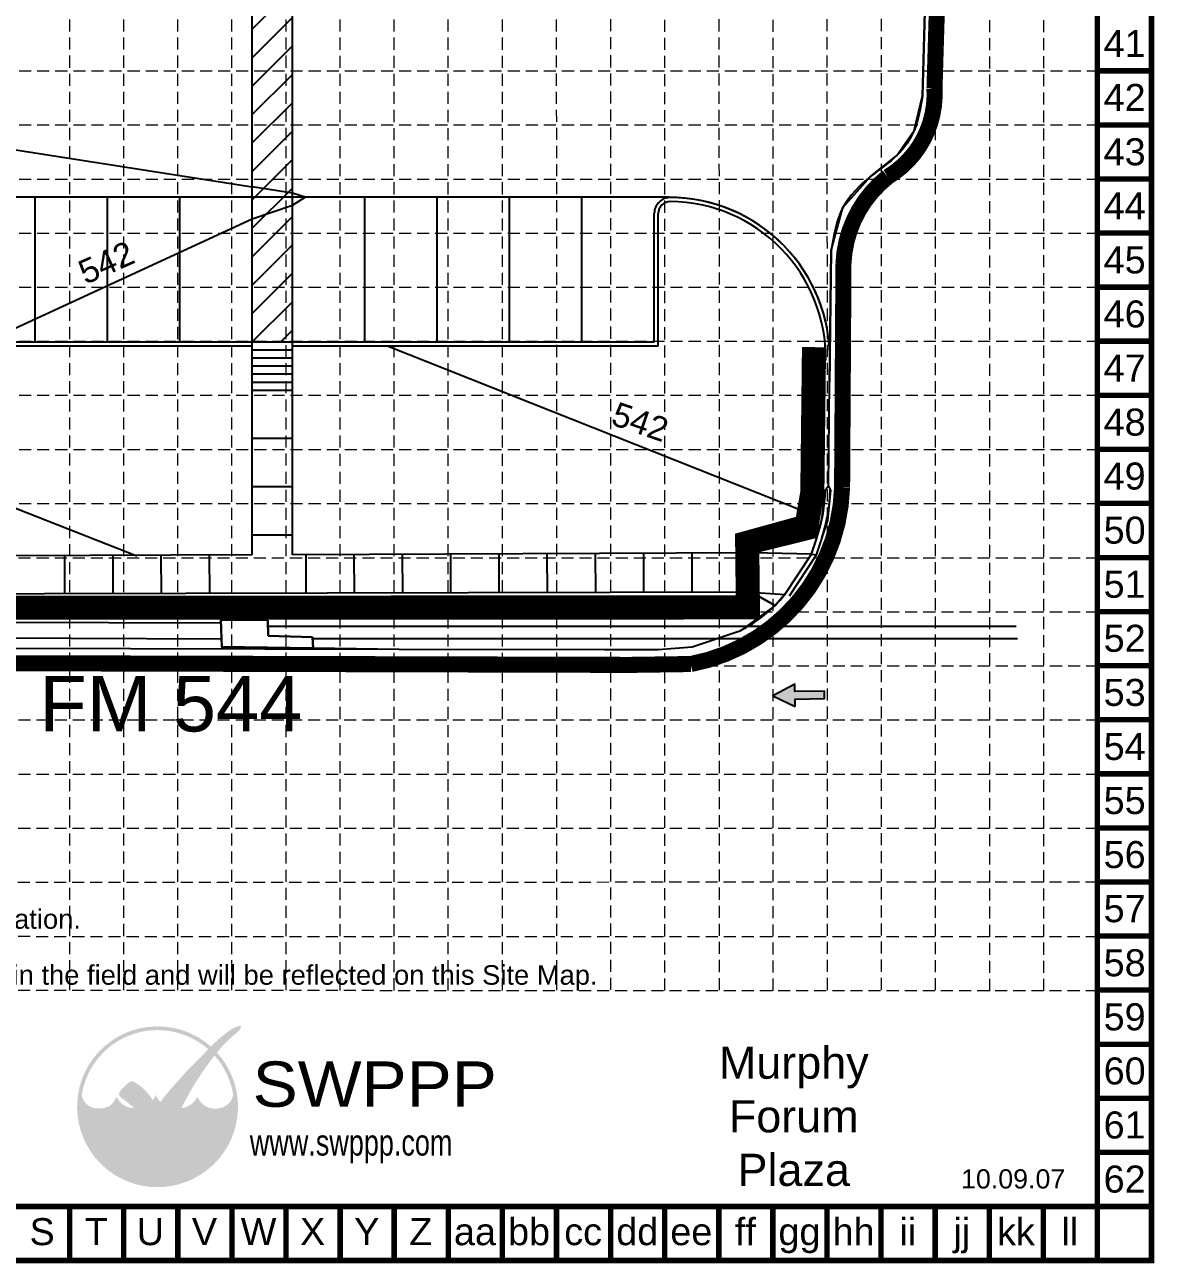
# Model space of a CAD drawing. Header units: inches. Extents: x 9751 to 10021, y 9606 to 10038.
# Drawn here: x 9880.1 to 10020.5, y 9606.4 to 9760.4 of the extents above; entities that cross this region are included whole.
import ezdxf
from ezdxf.enums import TextEntityAlignment as Align

# ---------------------------------------------------------------- set-up
doc = ezdxf.new("R2010")
doc.units = ezdxf.units.IN
doc.header["$LTSCALE"] = 20
doc.header["$MEASUREMENT"] = 0
for name, pattern in [('CENTER2', [1.125, 0.75, -0.125, 0.125, -0.125]), ('DASHED', [0.75, 0.5, -0.25]), ('HIDDEN', [0.375, 0.25, -0.125])]:
    doc.linetypes.add(name, pattern=pattern)
for name, color, linetype in [('0-curb', 4, 'Continuous'), ('0-firelane', 71, 'CENTER2'), ('0-prkstripe', 1, 'Continuous'), ('002-PROP CONS', 2, 'Continuous'), ('BASE', 7, 'Continuous'), ('CO', 7, 'Continuous'), ('EX STORM SEWER', 4, 'DASHED'), ('GRID', 254, 'HIDDEN'), ('LIMITS OF DISTURBANCE', 1, 'HIDDEN'), ('LOGO', 7, 'Continuous'), ('SILT FENCE', 200, 'Continuous'), ('SRF-FLT', 7, 'Continuous')]:
    doc.layers.add(name, color=color, linetype=linetype)
doc.layers.add('BKL', color=51, linetype='Continuous', lineweight=20)
doc.styles.add("L200'", font='ARIAL.TTF', dxfattribs={"height": 0.001969})
doc.styles.add('LOGO1', font='ROCKEB.TTF', dxfattribs={"height": 25})
doc.styles.get("Standard").update_dxf_attribs({"font": 'ARIAL.TTF'})

# ---------------------------------------------------------------- blocks, each defined once
blk = doc.blocks.new('new logo')
at = {"layer": 'LOGO'}
h = blk.add_hatch(color=170, dxfattribs=at)
h.paths.add_polyline_path([(67.43, 44.06), (66.82, 44.7), (66.35, 45.25), (65.96, 45.76), (65.54, 46.4), (65.09, 47.19), (64.7, 47.94), (64.44, 48.47), (64.18, 49.02), (63.92, 49.58), (63.67, 50.15), (63.31, 50.99), (62.9, 52), (62.6, 52.78), (62.42, 53.27), (62.25, 53.75), (62.07, 54.23), (61.88, 54.72), (61.69, 55.22), (61.48, 55.74), (61.26, 56.27), (61.03, 56.81), (60.78, 57.37), (60.52, 57.93), (60.25, 58.5), (59.96, 59.07), (59.66, 59.64), (59.34, 60.2), (59.02, 60.77), (58.68, 61.32), (58.34, 61.87), (57.99, 62.4), (57.64, 62.91), (57.29, 63.4), (56.95, 63.87), (56.61, 64.32), (56.27, 64.74), (55.93, 65.14), (55.58, 65.53), (55.23, 65.91), (54.91, 66.23), (53.98, 66.22), (52.92, 66.33), (52.05, 66.5), (51.45, 66.64), (50.85, 66.81), (50.26, 67.01), (49.41, 67.35), (48.33, 67.91), (47.34, 68.56), (46.46, 69.26), (45.69, 70.02), (45.01, 70.79), (44.44, 71.52), (43.98, 72.16), (43.6, 72.69), (43.42, 72.95), (43.25, 73.18), (43.1, 73.38), (42.96, 73.53), (42.85, 73.65), (42.75, 73.73), (42.66, 73.76), (42.59, 73.76), (42.53, 73.71), (42.48, 73.63), (42.43, 73.52), (42.38, 73.38), (42.33, 73.22), (42.19, 72.76), (41.96, 72.1), (41.67, 71.46), (41.36, 70.91), (40.98, 70.34), (40.53, 69.77), (40.01, 69.21), (39.42, 68.67), (38.77, 68.17), (38.06, 67.7), (37.31, 67.27), (36.53, 66.9), (35.73, 66.59), (34.88, 66.34), (33.96, 66.14), (32.97, 65.99), (31.89, 65.9), (30.76, 65.86), (29.65, 65.89), (28.59, 65.97), (27.62, 66.13), (26.71, 66.36), (25.83, 66.67), (24.95, 67.08), (24.08, 67.58), (23.21, 68.18), (22.36, 68.88), (21.76, 69.47), (21.37, 69.89), (20.98, 70.36), (20.61, 70.88), (20.24, 71.46), (19.89, 72.13), (19.54, 72.89), (19.19, 73.77), (18.85, 74.77, -0.595729), (106.28, 106.77), (106.97, 107.48), (107.53, 108.05), (108.12, 108.64, 37.93689), (112.29, 104.53), (112.05, 104.24), (111.57, 103.66), (111.09, 103.06), (110.61, 102.47, -0.146449), (123.57, 75.01), (123.33, 74.47), (123.13, 73.97), (122.94, 73.5), (122.77, 73.07), (122.51, 72.4), (122.22, 71.72), (121.9, 71.1), (121.52, 70.53), (121.11, 70), (120.66, 69.51), (120.15, 69.03), (119.62, 68.57), (119.04, 68.14), (118.44, 67.73), (117.81, 67.36), (117.15, 67.03), (116.47, 66.74), (115.76, 66.49), (115.03, 66.28), (114.28, 66.11), (113.5, 65.97), (112.72, 65.88), (111.92, 65.82), (111.11, 65.8), (110.29, 65.82), (109.44, 65.89), (108.56, 66.01), (107.66, 66.19), (106.75, 66.43), (105.88, 66.73), (105.05, 67.1), (104.26, 67.53), (103.5, 68.04), (102.78, 68.61), (102.07, 69.26), (101.4, 69.96), (100.78, 70.68), (100.24, 71.38), (99.83, 72.02), (99.55, 72.52), (99.4, 72.79), (99.26, 73.03), (99.13, 73.24), (99.02, 73.4), (98.92, 73.52), (98.82, 73.58), (98.72, 73.6), (98.63, 73.58), (98.54, 73.51), (98.45, 73.42), (98.36, 73.3), (98.26, 73.16), (98.17, 73), (98.06, 72.83), (97.8, 72.39), (97.42, 71.81), (96.93, 71.14), (96.41, 70.55), (95.93, 70.06), (95.41, 69.58), (94.84, 69.11), (94.21, 68.65), (93.52, 68.19), (92.75, 67.74), (91.9, 67.28), (90.95, 66.85), (90.08, 66.57), (89.39, 66.39), (88.62, 66.22), (87.78, 66.08), (87.59, 65.61), (87.38, 65.07), (87.13, 64.45), (86.86, 63.76), (86.57, 63), (86.26, 62.19), (85.94, 61.33), (85.6, 60.44), (85.25, 59.53), (84.91, 58.59), (84.56, 57.66), (84.21, 56.72), (83.87, 55.8), (83.53, 54.89), (83.21, 54.02), (82.9, 53.18), (82.61, 52.38), (82.34, 51.64), (82.09, 50.96), (81.86, 50.33), (81.65, 49.76), (81.33, 48.95), (80.94, 48.06), (80.54, 47.29), (80.1, 46.58), (79.62, 45.94), (79.13, 45.36), (78.61, 44.81), (78.1, 44.32), (77.57, 43.87), (77.04, 43.47), (76.48, 43.12), (75.9, 42.81), (75.31, 42.55), (74.58, 42.28), (73.74, 42.05), (72.97, 41.94), (72.25, 41.93), (71.55, 42.04), (70.87, 42.22), (70.06, 42.5), (69.36, 42.77), (68.67, 43.11), (68.04, 43.53)])
h.paths.add_polyline_path([(71.76, 72.04), (70.7, 73.9), (70.07, 75.23), (69.69, 74.29), (68.67, 72.59), (67.85, 71.67), (67.95, 71.51), (68.11, 71.24), (68.27, 70.99), (68.41, 70.76), (68.55, 70.55), (68.68, 70.37), (68.8, 70.21), (68.92, 70.07), (69.04, 69.95), (69.15, 69.84), (69.26, 69.75), (69.37, 69.67), (69.48, 69.59), (69.59, 69.52), (69.7, 69.46), (69.82, 69.41), (69.94, 69.36), (70.05, 69.32), (70.17, 69.28), (70.29, 69.25), (70.41, 69.22), (70.53, 69.2), (70.64, 69.18), (70.76, 69.17), (70.88, 69.16), (71, 69.15), (71.11, 69.15), (71.22, 69.16), (71.33, 69.17), (71.44, 69.19), (71.54, 69.21), (71.64, 69.24), (71.74, 69.27), (71.84, 69.31), (71.94, 69.35), (72.04, 69.4), (72.14, 69.45), (72.24, 69.51), (72.35, 69.58), (72.45, 69.65), (72.56, 69.72), (72.67, 69.81), (72.78, 69.9), (72.89, 70), (73, 70.1), (73.11, 70.21), (73.22, 70.34), (73.3, 70.42), (72.52, 71.08)], flags=17)
blk.add_hatch(color=240, dxfattribs=at).paths.add_polyline_path([(117.73, 117.3), (118.86, 118.16), (119.82, 118.88), (120.63, 119.47), (121.31, 119.95), (121.89, 120.34), (122.37, 120.64), (122.78, 120.89), (123.13, 121.1), (123.45, 121.27), (123.73, 121.42), (123.99, 121.55), (124.22, 121.67), (124.44, 121.77), (124.65, 121.85), (124.84, 121.93), (125.03, 122.01), (125.21, 122.09), (125.4, 122.16), (125.58, 122.23), (125.76, 122.3), (125.93, 122.37), (126.1, 122.44), (126.26, 122.49), (126.41, 122.55), (126.56, 122.6), (126.69, 122.64), (126.82, 122.67), (126.95, 122.71), (127.06, 122.73), (127.18, 122.76), (127.29, 122.78), (127.39, 122.79), (127.5, 122.8), (127.6, 122.81), (127.7, 122.82), (127.79, 122.82), (127.89, 122.82), (127.98, 122.82), (128.06, 122.81), (128.14, 122.8), (128.22, 122.79), (128.29, 122.78), (128.35, 122.76), (128.42, 122.74), (128.47, 122.72), (128.52, 122.7), (128.57, 122.67), (128.62, 122.64), (128.65, 122.61), (128.69, 122.57), (128.72, 122.53), (128.75, 122.49), (128.77, 122.44), (128.79, 122.39), (128.81, 122.34), (128.82, 122.28), (128.83, 122.21), (128.84, 122.14), (128.84, 122.07), (128.84, 122), (128.83, 121.92), (128.82, 121.84), (128.81, 121.76), (128.79, 121.68), (128.77, 121.6), (128.74, 121.52), (128.7, 121.44), (128.66, 121.35), (128.61, 121.26), (128.56, 121.16), (128.5, 121.06), (128.43, 120.95), (128.35, 120.83), (128.27, 120.7), (128.18, 120.57), (128.08, 120.42), (127.96, 120.27), (127.85, 120.12), (127.71, 119.96), (127.57, 119.79), (127.42, 119.62), (127.25, 119.44), (127.06, 119.24), (126.84, 119.03), (126.58, 118.79), (126.28, 118.52), (125.94, 118.21), (125.54, 117.86), (125.08, 117.47), (124.58, 117.04), (124.04, 116.57), (123.48, 116.08), (122.89, 115.57), (122.3, 115.05), (121.71, 114.53), (121.13, 114.01), (120.58, 113.5), (120.04, 112.99), (119.52, 112.49), (119.01, 111.99), (118.51, 111.49), (118.02, 110.99), (117.53, 110.47), (117.03, 109.94), (116.53, 109.4), (116.03, 108.85), (115.52, 108.29), (115.02, 107.71), (114.51, 107.14), (114.01, 106.56), (113.51, 105.98), (113.02, 105.4), (112.54, 104.82), (112.05, 104.24), (111.57, 103.66), (111.09, 103.06), (110.59, 102.44), (110.09, 101.8), (109.56, 101.13), (109.02, 100.43), (108.45, 99.68), (107.87, 98.9), (107.27, 98.1), (106.66, 97.27), (106.04, 96.43), (105.43, 95.59), (104.82, 94.74), (104.23, 93.91), (103.65, 93.08), (103.08, 92.27), (102.52, 91.46), (101.97, 90.65), (101.42, 89.84), (100.87, 89.01), (100.32, 88.18), (99.77, 87.33), (99.2, 86.45), (98.63, 85.56), (98.06, 84.66), (97.5, 83.76), (96.94, 82.87), (96.4, 81.99), (95.88, 81.13), (95.38, 80.29), (94.91, 79.49), (94.46, 78.72), (94.03, 77.96), (93.61, 77.23), (93.21, 76.5), (92.81, 75.77), (92.41, 75.04), (92.01, 74.29), (91.6, 73.54), (91.18, 72.77), (90.78, 72.02), (90.38, 71.27), (90, 70.56), (89.64, 69.88), (89.31, 69.25), (89.01, 68.69), (88.75, 68.19), (88.53, 67.74), (88.33, 67.32), (88.15, 66.92), (87.97, 66.52), (87.78, 66.08), (87.59, 65.61), (87.38, 65.07), (87.13, 64.45), (86.86, 63.76), (86.57, 63), (86.26, 62.19), (85.94, 61.33), (85.6, 60.44), (85.25, 59.53), (84.91, 58.59), (84.56, 57.66), (84.21, 56.72), (83.87, 55.8), (83.53, 54.89), (83.21, 54.02), (82.9, 53.18), (82.61, 52.38), (82.34, 51.64), (82.09, 50.96), (81.86, 50.33), (81.65, 49.76), (81.44, 49.23), (81.24, 48.75), (81.04, 48.29), (80.84, 47.87), (80.64, 47.48), (80.43, 47.11), (80.2, 46.75), (79.97, 46.41), (79.73, 46.09), (79.49, 45.78), (79.24, 45.49), (78.99, 45.21), (78.74, 44.95), (78.48, 44.69), (78.23, 44.45), (77.97, 44.21), (77.71, 43.99), (77.44, 43.78), (77.17, 43.58), (76.9, 43.39), (76.62, 43.21), (76.33, 43.04), (76.04, 42.89), (75.75, 42.75), (75.45, 42.62), (75.16, 42.5), (74.87, 42.39), (74.58, 42.29), (74.3, 42.2), (74.02, 42.13), (73.75, 42.07), (73.49, 42.02), (73.23, 41.98), (72.98, 41.95), (72.73, 41.94), (72.49, 41.93), (72.24, 41.94), (72.01, 41.97), (71.77, 42), (71.53, 42.05), (71.3, 42.11), (71.06, 42.17), (70.83, 42.24), (70.59, 42.32), (70.35, 42.4), (70.12, 42.48), (69.88, 42.57), (69.64, 42.66), (69.4, 42.76), (69.16, 42.87), (68.93, 42.98), (68.69, 43.11), (68.47, 43.25), (68.25, 43.39), (68.04, 43.55), (67.83, 43.72), (67.62, 43.9), (67.42, 44.09), (67.22, 44.28), (67.03, 44.49), (66.83, 44.69), (66.64, 44.9), (66.45, 45.13), (66.26, 45.36), (66.06, 45.62), (65.86, 45.91), (65.65, 46.23), (65.43, 46.59), (65.2, 47), (64.96, 47.45), (64.7, 47.94), (64.44, 48.47), (64.18, 49.02), (63.92, 49.58), (63.67, 50.15), (63.43, 50.71), (63.2, 51.26), (62.99, 51.78), (62.79, 52.29), (62.6, 52.78), (62.42, 53.27), (62.25, 53.75), (62.07, 54.23), (61.88, 54.72), (61.69, 55.22), (61.48, 55.74), (61.26, 56.27), (61.03, 56.81), (60.78, 57.37), (60.52, 57.93), (60.25, 58.5), (59.96, 59.07), (59.66, 59.64), (59.34, 60.2), (59.02, 60.77), (58.68, 61.32), (58.34, 61.87), (57.99, 62.4), (57.64, 62.91), (57.29, 63.4), (56.95, 63.87), (56.61, 64.32), (56.27, 64.74), (55.93, 65.14), (55.58, 65.53), (55.23, 65.91), (54.86, 66.28), (54.49, 66.65), (54.09, 67.01), (53.68, 67.39), (53.25, 67.76), (52.81, 68.14), (52.35, 68.52), (51.89, 68.9), (51.42, 69.28), (50.95, 69.66), (50.48, 70.04), (50.01, 70.41), (49.54, 70.78), (49.09, 71.13), (48.65, 71.47), (48.24, 71.8), (47.84, 72.11), (47.47, 72.4), (47.14, 72.66), (46.83, 72.9), (46.56, 73.11), (46.32, 73.3), (46.11, 73.47), (45.92, 73.63), (45.75, 73.78), (45.6, 73.92), (45.46, 74.05), (45.34, 74.18), (45.23, 74.31), (45.13, 74.44), (45.04, 74.56), (44.96, 74.69), (44.9, 74.82), (44.84, 74.96), (44.8, 75.1), (44.76, 75.24), (44.73, 75.39), (44.72, 75.54), (44.71, 75.69), (44.7, 75.84), (44.71, 75.99), (44.72, 76.15), (44.75, 76.3), (44.78, 76.45), (44.81, 76.6), (44.86, 76.75), (44.92, 76.9), (44.99, 77.06), (45.07, 77.23), (45.17, 77.4), (45.29, 77.59), (45.42, 77.8), (45.57, 78.01), (45.73, 78.24), (45.91, 78.48), (46.11, 78.73), (46.32, 78.99), (46.55, 79.26), (46.8, 79.54), (47.06, 79.83), (47.33, 80.13), (47.62, 80.43), (47.91, 80.73), (48.21, 81.04), (48.52, 81.34), (48.84, 81.64), (49.16, 81.93), (49.48, 82.21), (49.79, 82.48), (50.1, 82.74), (50.41, 82.98), (50.7, 83.21), (50.98, 83.42), (51.24, 83.62), (51.49, 83.79), (51.7, 83.95), (51.9, 84.08), (52.08, 84.19), (52.25, 84.29), (52.4, 84.38), (52.55, 84.45), (52.68, 84.51), (52.82, 84.56), (52.95, 84.61), (53.08, 84.64), (53.21, 84.67), (53.34, 84.69), (53.47, 84.7), (53.6, 84.7), (53.72, 84.69), (53.85, 84.68), (53.97, 84.65), (54.1, 84.62), (54.22, 84.58), (54.35, 84.54), (54.48, 84.48), (54.61, 84.43), (54.74, 84.36), (54.88, 84.3), (55.02, 84.23), (55.17, 84.15), (55.34, 84.06), (55.51, 83.97), (55.7, 83.86), (55.91, 83.73), (56.14, 83.59), (56.4, 83.42), (56.68, 83.23), (56.99, 83.01), (57.32, 82.78), (57.67, 82.53), (58.03, 82.27), (58.4, 81.99), (58.79, 81.71), (59.18, 81.42), (59.57, 81.13), (59.97, 80.83), (60.37, 80.53), (60.76, 80.22), (61.15, 79.91), (61.54, 79.59), (61.91, 79.27), (62.28, 78.93), (62.64, 78.6), (62.98, 78.25), (63.32, 77.9), (63.65, 77.54), (63.97, 77.17), (64.29, 76.79), (64.6, 76.4), (64.91, 76.01), (65.22, 75.6), (65.52, 75.19), (65.82, 74.78), (66.11, 74.37), (66.39, 73.96), (66.66, 73.57), (66.91, 73.18), (67.15, 72.81), (67.37, 72.45), (67.58, 72.12), (67.77, 71.8), (67.95, 71.51), (68.11, 71.24), (68.27, 70.99), (68.41, 70.76), (68.55, 70.55), (68.68, 70.37), (68.8, 70.21), (68.92, 70.07), (69.04, 69.95), (69.15, 69.84), (69.26, 69.75), (69.37, 69.67), (69.48, 69.59), (69.59, 69.52), (69.7, 69.46), (69.82, 69.41), (69.94, 69.36), (70.05, 69.32), (70.17, 69.28), (70.29, 69.25), (70.41, 69.22), (70.53, 69.2), (70.64, 69.18), (70.76, 69.17), (70.88, 69.16), (71, 69.15), (71.11, 69.15), (71.22, 69.16), (71.33, 69.17), (71.44, 69.19), (71.54, 69.21), (71.64, 69.24), (71.74, 69.27), (71.84, 69.31), (71.94, 69.35), (72.04, 69.4), (72.14, 69.45), (72.24, 69.51), (72.35, 69.58), (72.45, 69.65), (72.56, 69.72), (72.67, 69.81), (72.78, 69.9), (72.89, 70), (73, 70.1), (73.11, 70.21), (73.22, 70.34), (73.34, 70.47), (73.46, 70.61), (73.58, 70.77), (73.72, 70.94), (73.85, 71.12), (74, 71.32), (74.15, 71.53), (74.32, 71.77), (74.5, 72.01), (74.68, 72.27), (74.88, 72.55), (75.09, 72.84), (75.32, 73.15), (75.56, 73.46), (75.82, 73.79), (76.09, 74.14), (76.37, 74.49), (76.67, 74.87), (76.99, 75.25), (77.32, 75.65), (77.66, 76.07), (78.02, 76.5), (78.39, 76.95), (78.77, 77.42), (79.18, 77.91), (79.6, 78.4), (80.03, 78.92), (80.49, 79.45), (80.96, 80), (81.46, 80.56), (81.97, 81.13), (82.5, 81.72), (83.04, 82.31), (83.59, 82.91), (84.14, 83.51), (84.68, 84.1), (85.22, 84.68), (85.74, 85.25), (86.24, 85.81), (86.73, 86.35), (87.2, 86.89), (87.67, 87.41), (88.13, 87.94), (88.59, 88.46), (89.06, 88.98), (89.53, 89.52), (90.01, 90.05), (90.5, 90.6), (91, 91.16), (91.52, 91.73), (92.06, 92.31), (92.61, 92.9), (93.18, 93.5), (93.77, 94.12), (94.38, 94.75), (95.01, 95.39), (95.64, 96.03), (96.28, 96.68), (96.92, 97.32), (97.56, 97.96), (98.19, 98.58), (98.8, 99.19), (99.39, 99.77), (99.96, 100.34), (100.52, 100.9), (101.07, 101.45), (101.61, 101.98), (102.14, 102.52), (102.66, 103.05), (103.19, 103.59), (103.72, 104.13), (104.25, 104.67), (104.78, 105.23), (105.32, 105.78), (105.86, 106.34), (106.41, 106.91), (106.97, 107.48), (107.53, 108.05), (108.11, 108.62), (108.69, 109.2), (109.27, 109.77), (109.86, 110.34), (110.45, 110.91), (111.04, 111.47), (111.62, 112.02), (112.2, 112.56), (112.77, 113.1), (113.35, 113.62), (113.95, 114.16), (114.58, 114.71), (115.26, 115.3), (116.01, 115.91), (116.82, 116.58)])
at = {"layer": 'LOGO', "style": 'LOGO1'}
for s, height, width, p in [('SWPPP', 31.324, 1.115, (136.96, 67.05)), ('www.swppp.com', 18.1118, 0.77, (135.01, 33.35))]:
    blk.add_text(s, height=height, dxfattribs=dict(at, width=width)).set_placement(p)
blk = doc.blocks.new('arrow')
blk.add_lwpolyline([(-67, -25.4), (-59.3, -25.4), (-59.6, -56.1), (-51.9, -56.2), (-51.6, -25.5), (-44, -25.5), (-55.3, -2.4), (-67, -25.4)], close=True)
at = {"color": 254}
for points in [[(-44, -25.5), (-67, -25.4), (-55.3, -2.4), (-67, -25.4)], [(-59.6, -56.1), (-51.9, -56.2), (-59.3, -25.4), (-51.6, -25.5)]]:
    blk.add_solid(points, dxfattribs=at)

msp = doc.modelspace()

# ---------------------------------------------------------------- hatches: boundary and pattern name
at = {"layer": '0-prkstripe'}
h = msp.add_hatch(dxfattribs=at)
h.set_pattern_fill('ANSI31', color=253, scale=20, style=0)
h.paths.add_polyline_path([(9913.38, 9780.99), (9908.38, 9780.99), (9908.38, 9762.99), (9913.38, 9762.99)])
h.paths.add_polyline_path([(9913.38, 9762.99), (9908.38, 9762.99), (9908.38, 9720.97), (9913.38, 9720.97)])

# ---------------------------------------------------------------- linework, layer by layer
at = {"color": 5}
for p, q in [((9910.32, 9685.66), (10003.38, 9685.66)), ((9915.87, 9684.13), (10003.53, 9684.12))]:
    msp.add_line(p, q, dxfattribs=at)
at = {"layer": '0-curb', "color": 7}
for p, q in [((9960.2, 9738.97), (9960.2, 9738.97)), ((9958.38, 9720.97), (9958.38, 9736.97)), ((9958.88, 9720.47), (9958.88, 9736.97)), ((9908.38, 9720.47), (9790.01, 9720.47)), ((9908.38, 9694.51), (9908.38, 9720.97)), ((9913.38, 9694.53), (9913.38, 9720.97)), ((9958.88, 9720.47), (9913.38, 9720.47)), ((9980.19, 9718.69), (9980.16, 9716.03)), ((9915.1, 9689.72), (9915.08, 9694.54)), ((9921.1, 9689.74), (9921.08, 9694.56)), ((9927.1, 9689.75), (9927.08, 9694.59)), ((9933.1, 9689.77), (9933.08, 9694.61)), ((9939.1, 9689.78), (9939.08, 9694.64)), ((9945.1, 9689.8), (9945.08, 9694.66)), ((9951.1, 9689.81), (9951.08, 9694.69)), ((9957.1, 9689.82), (9957.08, 9694.71)), ((9963.1, 9689.84), (9963.08, 9694.74)), ((9969.1, 9689.85), (9969.08, 9694.76))]:
    msp.add_line(p, q, dxfattribs=at)
at = {"layer": '0-curb', "color": 250}
msp.add_line((9958.38, 9720.97), (9790.51, 9720.97), dxfattribs=at)
at = {"layer": '0-curb', "color": 253}
for p, q in [((9913.38, 9719.97), (9908.38, 9719.97)), ((9913.38, 9718.97), (9908.38, 9718.97)), ((9913.38, 9717.97), (9908.38, 9717.97)), ((9913.38, 9716.97), (9908.38, 9716.97)), ((9913.38, 9715.97), (9908.38, 9715.97)), ((9913.38, 9714.97), (9908.38, 9714.97)), ((9913.38, 9708.97), (9908.38, 9708.97)), ((9913.38, 9702.97), (9908.38, 9702.97)), ((9913.38, 9696.97), (9908.38, 9696.97)), ((9885.1, 9689.65), (9885.08, 9694.41)), ((9891.1, 9689.67), (9891.08, 9694.44)), ((9897.1, 9689.68), (9897.08, 9694.46)), ((9903.1, 9689.7), (9903.08, 9694.49))]:
    msp.add_line(p, q, dxfattribs=at)
at = {"layer": '0-curb', "color": 7}
for points in [[(9908.38, 9694.51), (9777.11, 9693.96)], [(9970.64, 9694.77), (9913.38, 9694.53)], [(9970.41, 9689.86), (9777.1, 9689.4)]]:
    msp.add_lwpolyline(points, dxfattribs=at)
for centre, radius, start, end in [((9960.38, 9736.97), 2, 89.4191, 180), ((9960.38, 9736.97), 1.5, 89.4191, 180), ((9960.2, 9718.97), 19.5, 359.1932, 89.4191), ((9960.2, 9718.97), 20, 359.1932, 89.4191)]:
    msp.add_arc(centre, radius, start, end, dxfattribs=at)
at = {"layer": '0-firelane', "color": 7, "linetype": 'Continuous', "ltscale": 0.5}
for p, q in [((9960.2, 9738.99), (9827.45, 9738.99)), ((9980.39, 9732.36), (9980.16, 9716.03))]:
    msp.add_line(p, q, dxfattribs=at)
msp.add_lwpolyline([(9992.39, 9777.51), (9992.14, 9766.56), (9991.71, 9751.61)], dxfattribs=at)
msp.add_arc((9960.2, 9718.99), 20, 359.1932, 90, dxfattribs=at)
msp.add_spline([(9991.71, 9751.61), (9990.69, 9747.31), (9988.54, 9744.19), (9985.29, 9741.6), (9981.84, 9737.7), (9980.39, 9732.36)], degree=3, dxfattribs=at)
at = {"layer": '0-prkstripe', "color": 253}
for p, q in [((9908.38, 9720.97), (9908.38, 9762.99)), ((9913.38, 9720.97), (9913.38, 9762.99)), ((9881.38, 9720.97), (9881.38, 9738.97)), ((9890.38, 9720.97), (9890.38, 9738.97)), ((9899.38, 9720.97), (9899.38, 9738.97)), ((9913.38, 9720.97), (9913.38, 9738.97)), ((9922.38, 9720.97), (9922.38, 9738.97)), ((9931.38, 9720.97), (9931.38, 9738.97)), ((9940.38, 9720.97), (9940.38, 9738.97)), ((9949.38, 9720.97), (9949.38, 9738.97)), ((9980.19, 9718.71), (9980.16, 9716.03))]:
    msp.add_line(p, q, dxfattribs=at)
at = {"layer": '002-PROP CONS', "color": 35}
for points in [[(9814.35, 9754.99), (9908.38, 9740.29)], [(9913.38, 9739.49), (9908.38, 9740.29)], [(9914.98, 9738.99), (9913.38, 9739.49)], [(9913.38, 9737.99), (9914.98, 9738.99)], [(9908.38, 9736.33), (9913.38, 9737.99)], [(9875.12, 9720.97), (9908.38, 9736.33)], [(9894.04, 9694.35), (9827.59, 9720.47)], [(9925.29, 9720.47), (9978.86, 9699.2)]]:
    msp.add_lwpolyline(points, dxfattribs=at)
at = {"layer": 'BASE', "const_width": 0.673}
for points in [[(10020.2, 9606.75), (10020.2, 10037.2), (9751.17, 10037.2), (9751.17, 9606.75)], [(10013.48, 9613.47), (10013.48, 10030.47), (9757.9, 10030.47), (9757.9, 9613.47)]]:
    msp.add_lwpolyline(points, close=True, dxfattribs=at)
for points in [[(10020.2, 9754.72), (10013.48, 9754.72)], [(10020.2, 9747.99), (10013.48, 9747.99)], [(10020.2, 9741.26), (10013.48, 9741.26)], [(10020.2, 9734.54), (10013.48, 9734.54)], [(10020.2, 9727.81), (10013.48, 9727.81)], [(10020.2, 9721.09), (10013.48, 9721.09)], [(10020.2, 9714.36), (10013.48, 9714.36)], [(10020.2, 9707.64), (10013.48, 9707.64)], [(10020.2, 9700.91), (10013.48, 9700.91)], [(10020.2, 9694.18), (10013.48, 9694.18)], [(10020.2, 9687.46), (10013.48, 9687.46)], [(10020.2, 9680.73), (10013.48, 9680.73)], [(10020.2, 9674.01), (10013.48, 9674.01)], [(10020.2, 9667.28), (10013.48, 9667.28)], [(10020.2, 9660.56), (10013.48, 9660.56)], [(10020.2, 9653.83), (10013.48, 9653.83)], [(10020.2, 9647.1), (10013.48, 9647.1)], [(10020.2, 9640.38), (10013.48, 9640.38)], [(10020.2, 9633.65), (10013.48, 9633.65)], [(10020.2, 9626.93), (10013.48, 9626.93)], [(10020.2, 9620.2), (10013.48, 9620.2)], [(9885.69, 9613.47), (9885.69, 9606.75)], [(9892.41, 9613.47), (9892.41, 9606.75)], [(9899.14, 9613.47), (9899.14, 9606.75)], [(9905.86, 9613.47), (9905.86, 9606.75)], [(9912.59, 9613.47), (9912.59, 9606.75)], [(9919.32, 9613.47), (9919.32, 9606.75)], [(9926.04, 9613.47), (9926.04, 9606.75)], [(9932.77, 9613.47), (9932.77, 9606.75)], [(9939.49, 9613.47), (9939.49, 9606.75)], [(9946.22, 9613.47), (9946.22, 9606.75)], [(9952.94, 9613.47), (9952.94, 9606.75)], [(9959.67, 9613.47), (9959.67, 9606.75)], [(9966.4, 9613.47), (9966.4, 9606.75)], [(9973.12, 9613.47), (9973.12, 9606.75)], [(9979.85, 9613.47), (9979.85, 9606.75)], [(9986.57, 9613.47), (9986.57, 9606.75)], [(9993.3, 9613.47), (9993.3, 9606.75)], [(10000.03, 9613.47), (10000.03, 9606.75)], [(10006.75, 9613.47), (10006.75, 9606.75)], [(10013.48, 9613.47), (10013.48, 9606.75)], [(10020.2, 9613.47), (10013.48, 9613.47)]]:
    msp.add_lwpolyline(points, dxfattribs=at)
at = {"layer": 'BKL'}
for points in [[(9977.91, 9694.61, 542.37), (9978.62, 9696.76, 542.91), (9979.22, 9698.93, 543), (9979.65, 9702.61, 543.09), (9980.05, 9703.16, 542.53)], [(9977.91, 9694.61, 542.37), (9978.62, 9696.76, 542.91), (9979.22, 9698.93, 543), (9979.65, 9702.61, 543.09), (9980.05, 9703.16, 542.53)], [(9973.39, 9688.23, 542.57), (9970.41, 9689.86, 542.5), (9970.64, 9694.77, 542.57), (9978.62, 9696.76, 542.91)], [(9973.39, 9688.23, 542.57), (9970.41, 9689.86, 542.5), (9970.64, 9694.77, 542.57), (9978.62, 9696.76, 542.91)], [(9977.91, 9694.61, 542.37), (9970.64, 9694.77, 542.57)], [(9977.91, 9694.61, 542.37), (9970.64, 9694.77, 542.57)], [(9974.62, 9689.59, 542.23), (9977.91, 9694.61, 542.37)], [(9974.62, 9689.59, 542.23), (9977.91, 9694.61, 542.37)], [(9975.2, 9689.44, 542.17), (9978.54, 9694.52, 542.39)], [(9975.2, 9689.44, 542.17), (9978.54, 9694.52, 542.39)], [(9970.41, 9689.86, 542.5), (9974.62, 9689.59, 542.23)], [(9970.41, 9689.86, 542.5), (9974.62, 9689.59, 542.23)]]:
    msp.add_polyline3d(points, dxfattribs=at)
at = {"layer": 'BKL', "color": 5}
for points in [[(9974.62, 9689.59, 542.23), (9973.39, 9688.23, 542.57), (9969, 9685.04, 542.49), (9963.1, 9683.05, 542.3), (9958.87, 9682.71, 542.16), (9952.19, 9682.72, 542.09), (9926.65, 9682.75, 541.97), (9915.95, 9682.91, 541.83), (9904.59, 9683.09, 541.8), (9904.5, 9686.45, 541.86), (9910.32, 9686.38, 541.89), (9910.37, 9684.43, 541.83), (9915.88, 9684.27, 541.88), (9915.95, 9682.91, 541.83)], [(9974.62, 9689.59, 542.23), (9973.39, 9688.23, 542.57), (9969, 9685.04, 542.49), (9963.1, 9683.05, 542.3), (9958.87, 9682.71, 542.16), (9952.19, 9682.72, 542.09), (9926.65, 9682.75, 541.97), (9915.95, 9682.91, 541.83), (9904.59, 9683.09, 541.8), (9904.5, 9686.45, 541.86), (9910.32, 9686.38, 541.89), (9910.37, 9684.43, 541.83), (9915.88, 9684.27, 541.88), (9915.95, 9682.91, 541.83)], [(9974.62, 9689.59, 542.23), (9973.39, 9688.23, 542.57), (9969, 9685.04, 542.49), (9963.1, 9683.05, 542.3), (9958.87, 9682.71, 542.16), (9952.19, 9682.72, 542.09), (9926.65, 9682.75, 541.97), (9915.95, 9682.91, 541.83), (9904.59, 9682.98, 541.8), (9904.5, 9686.45, 541.86), (9910.32, 9686.38, 541.89), (9910.37, 9684.43, 541.83), (9915.88, 9684.27, 541.88), (9915.95, 9682.91, 541.83)]]:
    msp.add_polyline3d(points, dxfattribs=at)
at = {"layer": 'CO'}
for p, q in [((9970.64, 9694.77), (9978.62, 9696.76)), ((9970.64, 9694.77), (9978.62, 9696.76)), ((9970.64, 9694.77), (9970.41, 9689.86)), ((9970.64, 9694.77), (9970.41, 9689.86)), ((9970.41, 9689.86), (9973.39, 9688.23)), ((9970.41, 9689.86), (9973.39, 9688.23))]:
    msp.add_line(p, q, dxfattribs=at)
at = {"layer": 'CO', "color": 5}
for p, q in [((9910.32, 9686.38), (9904.5, 9686.45)), ((9904.5, 9686.45), (9904.59, 9682.97)), ((9910.32, 9686.38), (9904.5, 9686.45)), ((9904.5, 9686.45), (9904.59, 9682.97)), ((9910.32, 9686.38), (9904.5, 9686.45)), ((9904.5, 9686.45), (9904.59, 9682.97)), ((9910.37, 9684.43), (9910.32, 9686.38)), ((9910.37, 9684.43), (9910.32, 9686.38)), ((9910.37, 9684.43), (9910.32, 9686.38)), ((9915.88, 9684.27), (9910.37, 9684.43)), ((9915.88, 9684.27), (9910.37, 9684.43)), ((9915.88, 9684.27), (9910.37, 9684.43)), ((9915.95, 9682.91), (9915.88, 9684.27)), ((9915.95, 9682.91), (9915.88, 9684.27)), ((9915.95, 9682.91), (9915.88, 9684.27))]:
    msp.add_line(p, q, dxfattribs=at)
at = {"layer": 'CO'}
for centre, radius, start, end in [((9959.57, 9703.11), 20.09, 341.5561, 358.5767), ((9959.57, 9703.11), 20.09, 341.5561, 358.5767), ((9959.58, 9703.11), 20.68, 341.5964, 358.5789), ((9959.58, 9703.11), 20.68, 341.5964, 358.5789), ((9939.87, 9708.48), 40.49, 339.9726, 343.1729), ((9939.87, 9708.48), 40.49, 339.9726, 343.1729), ((9960.97, 9700.73), 17.62, 297.0934, 320.7683), ((9960.97, 9700.73), 17.62, 297.0934, 320.7683)]:
    msp.add_arc(centre, radius, start, end, dxfattribs=at)
at = {"layer": 'EX STORM SEWER', "color": 5, "linetype": 'Continuous'}
msp.add_line((9904.51, 9686.03), (9771.82, 9686.38), dxfattribs=at)
at = {"layer": 'EX STORM SEWER', "color": 5, "linetype": 'Continuous', "ltscale": 0.5}
msp.add_line((9904.57, 9684.05), (9771.72, 9684.48), dxfattribs=at)
at = {"layer": 'GRID', "color": 252, "linetype": 'HIDDEN', "lineweight": 0, "ltscale": 0.3}
for p, q in [((9885.69, 9640.36), (9885.69, 10030.47)), ((9892.41, 9640.36), (9892.41, 10030.47)), ((9899.14, 9640.36), (9899.14, 10030.47)), ((9905.86, 9640.36), (9905.86, 10030.47)), ((9912.59, 9640.36), (9912.59, 10030.47)), ((9919.32, 9640.35), (9919.32, 10030.47)), ((9926.04, 9640.35), (9926.04, 10030.47)), ((9932.77, 9640.35), (9932.77, 10030.47)), ((9939.49, 9640.35), (9939.49, 10030.47)), ((9946.25, 9640.37), (9946.22, 10030.47)), ((9952.97, 9640.4), (9952.94, 10030.47)), ((9959.69, 9640.32), (9959.67, 10030.47)), ((9966.48, 9640.38), (9966.43, 10030.63)), ((9973.17, 9640.31), (9973.15, 10030.63)), ((9979.9, 9640.39), (9979.88, 10030.63)), ((9986.64, 9640.42), (9986.6, 10030.63)), ((9993.35, 9640.36), (9993.33, 10030.63)), ((10000.09, 9640.27), (10000.06, 10030.63)), ((10006.82, 9640.29), (10006.78, 10030.63)), ((9757.9, 9754.72), (10013.48, 9754.72)), ((9757.9, 9747.99), (10013.48, 9747.99)), ((9757.9, 9741.26), (10013.48, 9741.26)), ((9757.9, 9734.54), (10013.48, 9734.54)), ((9757.9, 9727.81), (10013.48, 9727.81)), ((9757.9, 9721.09), (10013.48, 9721.09)), ((9757.9, 9714.36), (10013.48, 9714.36)), ((9757.9, 9707.64), (10013.48, 9707.64)), ((9757.9, 9700.91), (10013.48, 9700.91)), ((9757.83, 9694.16), (10013.41, 9694.16)), ((9757.83, 9687.44), (10013.41, 9687.44)), ((9757.83, 9680.71), (10013.41, 9680.71)), ((9757.83, 9673.98), (10013.41, 9673.98)), ((9757.83, 9667.26), (10013.41, 9667.26)), ((9757.8, 9660.54), (10013.2, 9660.52)), ((9757.75, 9653.79), (10013.2, 9653.84)), ((9757.77, 9647.08), (10013.22, 9647.06)), ((9757.77, 9640.38), (10013.22, 9640.34))]:
    msp.add_line(p, q, dxfattribs=at)
at = {"layer": 'LIMITS OF DISTURBANCE', "ltscale": 2, "const_width": 2}
msp.add_lwpolyline([(9955.33, 9680.83), (9771.91, 9681.33), (9772.98, 9760.85), (9782.25, 9982.59), (9792.95, 9997.48), (9955.25, 9996.67, -0.323918), (9999.37, 9957.73), (9993.22, 9752.51, -0.278067), (9987.41, 9741.53, 0.218153), (9981.9, 9730.76), (9981.73, 9702.9, -0.352131), (9962.93, 9680.94), (9955.33, 9680.83)], format="xyb", close=True, dxfattribs=at)
at = {"layer": 'SILT FENCE', "const_width": 3}
msp.add_lwpolyline([(9775.5, 9700.7), (9775.54, 9687.9), (9970.02, 9687.98), (9969.93, 9696.01), (9977.3, 9698.05), (9978.03, 9702.25), (9978.24, 9720.35)], dxfattribs=at)
at = {"layer": 'SRF-FLT'}
for p, q in [((9974.62, 9689.59, 542.23), (9973.39, 9688.23, 542.57)), ((9974.62, 9689.59, 542.23), (9973.39, 9688.23, 542.57)), ((9974.62, 9689.59, 542.23), (9973.39, 9688.23, 542.57)), ((9973.39, 9688.23, 542.57), (9969, 9685.04, 542.49)), ((9973.39, 9688.23, 542.57), (9969, 9685.04, 542.49)), ((9973.39, 9688.23, 542.57), (9969, 9685.04, 542.49)), ((9915.88, 9684.27, 541.88), (9915.95, 9682.91, 541.83)), ((9915.88, 9684.27, 541.88), (9915.95, 9682.91, 541.83)), ((9969, 9685.04, 542.49), (9963.1, 9683.05, 542.3)), ((9969, 9685.04, 542.49), (9963.1, 9683.05, 542.3)), ((9969, 9685.04, 542.49), (9963.1, 9683.05, 542.3)), ((9926.65, 9682.75, 541.97), (9776.7, 9683.12, 541.83)), ((9926.65, 9682.75, 541.97), (9915.95, 9682.91, 541.83)), ((9926.65, 9682.75, 541.97), (9915.95, 9682.91, 541.83)), ((9952.19, 9682.72, 542.09), (9926.65, 9682.75, 541.97)), ((9952.19, 9682.72, 542.09), (9926.65, 9682.75, 541.97)), ((9952.19, 9682.72, 542.09), (9926.65, 9682.75, 541.97)), ((9958.87, 9682.71, 542.16), (9952.19, 9682.72, 542.09)), ((9958.87, 9682.71, 542.16), (9952.19, 9682.72, 542.09)), ((9958.87, 9682.71, 542.16), (9952.19, 9682.72, 542.09)), ((9963.1, 9683.05, 542.3), (9958.87, 9682.71, 542.16)), ((9963.1, 9683.05, 542.3), (9958.87, 9682.71, 542.16)), ((9963.1, 9683.05, 542.3), (9958.87, 9682.71, 542.16))]:
    msp.add_line(p, q, dxfattribs=at)
at = {"layer": 'SRF-FLT', "color": 5}
for p, q in [((9904.59, 9683.09, 541.8), (9904.5, 9686.45, 541.86)), ((9904.5, 9686.45, 541.86), (9910.32, 9686.38, 541.89)), ((9904.59, 9683.09, 541.8), (9904.5, 9686.45, 541.86)), ((9904.5, 9686.45, 541.86), (9910.32, 9686.38, 541.89)), ((9904.59, 9683.09, 541.8), (9904.5, 9686.45, 541.86)), ((9904.5, 9686.45, 541.86), (9910.32, 9686.38, 541.89)), ((9910.32, 9686.38, 541.89), (9910.37, 9684.43, 541.83)), ((9910.32, 9686.38, 541.89), (9910.37, 9684.43, 541.83)), ((9910.32, 9686.38, 541.89), (9910.37, 9684.43, 541.83)), ((9910.37, 9684.43, 541.83), (9915.88, 9684.27, 541.88)), ((9910.37, 9684.43, 541.83), (9915.88, 9684.27, 541.88)), ((9910.37, 9684.43, 541.83), (9915.88, 9684.27, 541.88)), ((9915.88, 9684.27, 541.88), (9915.95, 9682.91, 541.83)), ((9915.95, 9682.91, 541.83), (9904.59, 9683.09, 541.8)), ((9915.95, 9682.91, 541.83), (9904.6, 9682.99, 541.8)), ((9915.95, 9682.91, 541.83), (9904.6, 9682.98, 541.8))]:
    msp.add_line(p, q, dxfattribs=at)
at = {"layer": 'SRF-FLT'}
for points in [[(9977.91, 9694.61, 542.37), (9978.54, 9694.52, 542.39), (9979.95, 9698.78, 542.53), (9980.35, 9702.58, 542.57), (9980.05, 9703.16, 542.53), (9980.16, 9716.03, 542.58), (9980.39, 9732.36, 542.33), (9981.84, 9737.7, 542.31), (9985.29, 9741.6, 542.35), (9988.54, 9744.19, 542.32), (9990.69, 9747.31, 542.37), (9991.71, 9751.61, 542.43), (9992.14, 9766.56, 542.47)], [(9977.91, 9694.61, 542.37), (9978.62, 9696.76, 542.91), (9979.22, 9698.93, 543), (9979.65, 9702.61, 543.09), (9980.05, 9703.16, 542.53)], [(9977.91, 9694.61, 542.37), (9978.62, 9696.76, 542.91), (9979.22, 9698.93, 543), (9979.65, 9702.61, 543.09), (9980.05, 9703.16, 542.53)], [(9973.39, 9688.23, 542.57), (9970.41, 9689.86, 542.5), (9970.64, 9694.77, 542.57), (9978.62, 9696.76, 542.91)], [(9973.39, 9688.23, 542.57), (9970.41, 9689.86, 542.5), (9970.64, 9694.77, 542.57), (9978.62, 9696.76, 542.91)], [(9977.91, 9694.61, 542.37), (9970.64, 9694.77, 542.57)], [(9977.91, 9694.61, 542.37), (9970.64, 9694.77, 542.57)], [(9974.62, 9689.59, 542.23), (9977.91, 9694.61, 542.37)], [(9974.62, 9689.59, 542.23), (9977.91, 9694.61, 542.37)], [(9975.2, 9689.44, 542.17), (9978.54, 9694.52, 542.39)], [(9975.2, 9689.44, 542.17), (9978.54, 9694.52, 542.39)], [(9970.41, 9689.86, 542.5), (9974.62, 9689.59, 542.23)], [(9970.41, 9689.86, 542.5), (9974.62, 9689.59, 542.23)]]:
    msp.add_polyline3d(points, dxfattribs=at)

# ---------------------------------------------------------------- block references
at = {"xscale": 0.1200000000001927, "yscale": 0.1199999999998909, "zscale": 0.12, "rotation": 91.4639388115338}
msp.add_blockref('arrow', (9972.65, 9683.62), dxfattribs=at)
at = {"layer": 'GRID', "xscale": 0.180000000000291, "yscale": 0.180000000000291, "zscale": 0.18}
msp.add_blockref('new logo', (9883.79, 9613.8), dxfattribs=at)

# ---------------------------------------------------------------- texts
at = {"insert": (9975.72, 9633.36), "char_height": 4, "width": 29.3494, "attachment_point": 2}
msp.add_mtext('Murphy Forum Plaza', dxfattribs=at)
at = {"layer": '0-curb', "color": 7, "insert": (9898.27, 9679.45), "char_height": 6.9, "width": 109.0949, "attachment_point": 2}
msp.add_mtext('FM 544', dxfattribs=at)
at = {"layer": '002-PROP CONS', "color": 35, "char_height": 3, "width": 257.3563, "attachment_point": 1}
for insert, rotation in [((9886.44, 9730.83), 24.0299), ((9953.82, 9713.62), 340.9215)]:
    msp.add_mtext('542', dxfattribs=dict(at, insert=insert, rotation=rotation))
at = {"layer": 'BASE'}
for s, height, p in [('41', 3.363, (10016.86, 9758.11)), ('42', 3.363, (10016.86, 9751.41)), ('43', 3.363, (10016.86, 9744.65)), ('44', 3.363, (10016.86, 9737.93)), ('45', 3.363, (10016.86, 9731.2)), ('46', 3.363, (10016.86, 9724.48)), ('47', 3.363, (10016.86, 9717.75)), ('48', 3.363, (10016.86, 9711.03)), ('49', 3.363, (10016.86, 9704.32)), ('50', 3.363, (10016.86, 9697.59)), ('51', 3.363, (10016.86, 9690.86)), ('52', 3.363, (10016.86, 9684.14)), ('53', 3.363, (10016.86, 9677.41)), ('54', 3.363, (10016.86, 9670.69)), ('55', 3.363, (10016.86, 9663.96)), ('56', 3.363, (10016.86, 9657.24)), ('57', 3.363, (10016.86, 9650.51)), ('58', 3.363, (10016.86, 9643.78)), ('59', 3.363, (10016.86, 9637.06)), ('60', 3.363, (10016.86, 9630.33)), ('61', 3.363, (10016.86, 9623.61)), ('62', 3.363, (10016.86, 9616.88)), ('S', 3.36, (9882.27, 9610.34)), ('T', 3.36, (9889, 9610.34)), ('U', 3.36, (9895.72, 9610.34)), ('V', 3.36, (9902.45, 9610.34)), ('W', 3.36, (9909.18, 9610.34)), ('X', 3.36, (9915.9, 9610.34)), ('Y', 3.36, (9922.63, 9610.34)), ('Z', 3.36, (9929.35, 9610.34)), ('bb', 3.363, (9942.81, 9610.34)), ('dd', 3.363, (9956.26, 9610.34)), ('ff', 3.363, (9969.71, 9610.34)), ('hh', 3.363, (9983.16, 9610.34)), ('ii', 3.363, (9989.89, 9610.34)), ('jj', 3.363, (9996.61, 9610.34)), ('kk', 3.363, (10003.34, 9610.34)), ('ll', 3.363, (10010.06, 9610.34)), ('aa', 3.363, (9936.08, 9610.34)), ('cc', 3.363, (9949.53, 9610.34)), ('ee', 3.363, (9962.98, 9610.34)), ('gg', 3.363, (9976.43, 9610.34))]:
    msp.add_text(s, height=height, dxfattribs=at).set_placement(p, align=Align.MIDDLE_CENTER)
at = {"layer": 'BASE', "color": 7, "style": "L200'"}
for s, height, p in [('BMPs are not to scale; verify size/location/quantity in the field prior to installation.', 2.4333, (9765.43, 9648.01)), ('Location of construction entrance and concrete washout will be determined in the field and will be reflected on this Site Map.', 2.43327, (9765.04, 9641.05))]:
    msp.add_text(s, height=height, dxfattribs=at).set_placement(p)
at = {"layer": 'BASE'}
msp.add_text('10.09.07', height=2.384, dxfattribs=at).set_placement((10003, 9615.71), align=Align.CENTER)

doc.saveas('drawing.dxf')
